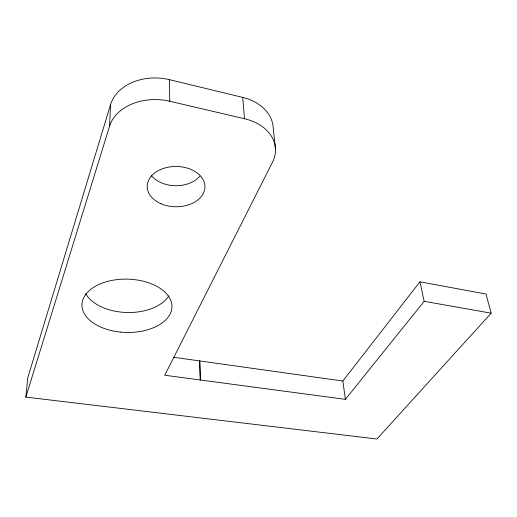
<?xml version="1.0" encoding="UTF-8"?>
<svg xmlns="http://www.w3.org/2000/svg" width="517" height="517" viewBox="0 0 517 517"><rect width="100%" height="100%" fill="white"/><g stroke="black" fill="none" stroke-linecap="round" stroke-linejoin="round"><path stroke-width="0.78" d="M244.489 118.723A46.517 33.98 -2.9 0 1 272.575 162.041L164.768 375.239L345.414 399.344L342.829 381.029L419.94 281.823L486.006 294.031L491.15 313.186L376.958 439.017L25.85 397.101L109.578 126.174L110.567 104.537A47.215 35.66 3.5 0 1 169.492 79.683L242.719 97.396A45.606 34.141 -2.7 0 1 273.196 127.861L275.503 149.012M25.85 397.101L27.776 377.785L110.567 104.537M345.414 399.344L424.166 301.308L419.94 281.823M173.408 357.234L342.829 381.029M424.166 301.308L491.15 313.186M109.578 126.174A48.178 35.537 2.9 0 1 169.738 101.248L244.483 118.736L242.719 97.396M199.808 360.944L200.428 379.995M199.62 360.918L200.241 379.976M169.492 79.683L169.738 101.248M168.865 295.86A44.294 26.974 1.6 0 1 126.801 312.501A44.294 26.974 1.6 0 1 85.648 293.65M199.976 176.116A28.338 20.273 0.9 0 1 151.494 175.761M120.338 332.063A45.037 26.671 1.3 0 0 171.243 311.279A45.037 26.638 1.5 0 0 133.431 279.51A45.037 26.638 1.5 0 0 82.216 302.161A45.037 26.671 1.3 0 0 120.338 332.063M160.987 203.73A28.881 20.144 0.5 0 0 204.939 187.283A28.881 20.144 0.5 0 0 162.273 168.852A28.881 20.144 0.5 0 0 160.987 203.73"/></g></svg>
